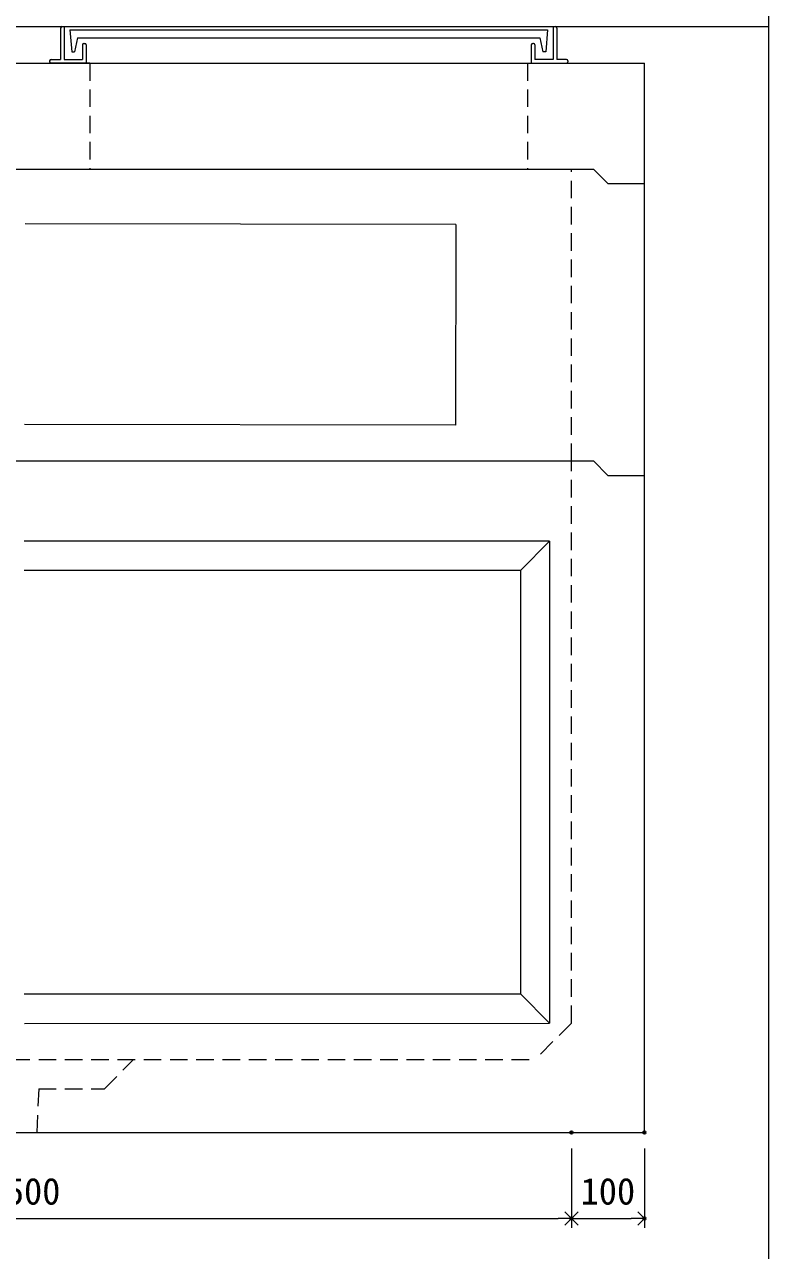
# Model space of a CAD drawing. Units: millimetres, scale not verified. Extents: x -6420 to 6420, y -3035 to 3035.
# Drawn here: x 5401 to 6420, y -1628 to 51 of the extents above; entities that cross this region are included whole.
import ezdxf
from ezdxf.enums import TextEntityAlignment as Align

# ---------------------------------------------------------------- set-up
doc = ezdxf.new("R2010")
doc.units = ezdxf.units.MM
doc.header["$LTSCALE"] = 20
doc.header["$PDMODE"] = 32
doc.header["$PDSIZE"] = 4
doc.linetypes.add('DASHED1', pattern=[1.8, 1.2, -0.6])
doc.linetypes.add('USER2', pattern=[50.8, 31.75, -6.35, 6.35, -6.35])
doc.layers.add('0-1_Defpoints', color=7, linetype='Continuous')
for name, color, linetype, lineweight in [('0-2_waku', 7, 'Continuous', 18), ('0-3_gaikei', 7, 'Continuous', 18), ('0-4_kakure', 7, 'DASHED1', 5), ('0-5_sunpou', 7, 'Continuous', 5), ('0-8_uchigawa', 6, 'Continuous', 18), ('0-A_futa', 3, 'Continuous', 18), ('0-B_GL', 4, 'Continuous', 18), ('1-2_uchigawa2', 6, 'USER2', 18)]:
    doc.layers.add(name, color=color, linetype=linetype, lineweight=lineweight)
doc.styles.add('ＭＳ ゴシック', font='')
doc.styles.get('ＭＳ ゴシック').set_extended_font_data('MS Gothic')

# ---------------------------------------------------------------- blocks, each defined once
blk = doc.blocks.new('_Open90')
at = {"layer": '0-5_sunpou'}
blk.add_line((0, 0), (-1, 0), dxfattribs=at)
blk.add_lwpolyline([(-0.5, 0.5), (0, 0), (-0.5, -0.5)], dxfattribs=at)
blk = doc.blocks.new('D53')
at = {"layer": '0-1_Defpoints'}
for p in [(7233.24, 1125.17), (8733.24, 1125.17), (8733.24, 1007.46)]:
    blk.add_point(p, dxfattribs=at)
at = {"layer": '0-5_sunpou'}
for p, q in [((7233.24, 1103.17), (7233.24, 994.46)), ((8733.24, 1103.17), (8733.24, 994.46)), ((7251.24, 1007.46), (8715.24, 1007.46))]:
    blk.add_line(p, q, dxfattribs=at)
at = {"layer": '0-5_sunpou', "xscale": 18, "yscale": 18, "rotation": 180}
blk.add_blockref('_Open90', (7233.24, 1007.46), dxfattribs=at)
at = {"layer": '0-5_sunpou', "xscale": 18, "yscale": 18}
blk.add_blockref('_Open90', (8733.24, 1007.46), dxfattribs=at)
at = {"layer": '0-5_sunpou', "style": 'ＭＳ ゴシック'}
blk.add_text('1500', height=36.66, dxfattribs=at).set_placement((7933.24, 1015.46), align=Align.BOTTOM_LEFT)
blk = doc.blocks.new('D54')
at = {"layer": '0-1_Defpoints'}
for p in [(8733.24, 1125.17), (8833.24, 1125.17), (8833.24, 1007.46)]:
    blk.add_point(p, dxfattribs=at)
at = {"layer": '0-5_sunpou'}
for p, q in [((8733.24, 1103.17), (8733.24, 994.46)), ((8833.24, 1103.17), (8833.24, 994.46)), ((8751.24, 1007.46), (8815.24, 1007.46))]:
    blk.add_line(p, q, dxfattribs=at)
at = {"layer": '0-5_sunpou', "xscale": 18, "yscale": 18, "rotation": 180}
blk.add_blockref('_Open90', (8733.24, 1007.46), dxfattribs=at)
at = {"layer": '0-5_sunpou', "xscale": 18, "yscale": 18}
blk.add_blockref('_Open90', (8833.24, 1007.46), dxfattribs=at)
at = {"layer": '0-5_sunpou', "style": 'ＭＳ ゴシック'}
blk.add_text('100', height=36.66, dxfattribs=at).set_placement((8745.74, 1015.46), align=Align.BOTTOM_LEFT)

msp = doc.modelspace()

# ---------------------------------------------------------------- linework, layer by layer
at = {"layer": '0-2_waku'}
for p in [(6420.49, 3035.05), (6420.49, 2678.8)]:
    msp.add_line(p, (6420.49, -2664.95), dxfattribs=at)
msp.add_lwpolyline([(-1739.51, 3035.05), (6420.49, 3035.05), (6420.49, -2664.95)], dxfattribs=at)
at = {"layer": '0-3_gaikei'}
for p, q in [((4550.49, -1.62), (6250.49, -1.62)), ((4550.49, -1.62), (6250.49, -1.62)), ((4550.49, -1.62), (6250.49, -1.62)), ((4550.49, -1.62), (6250.49, -1.62)), ((4550.49, -1.62), (6250.49, -1.62)), ((6250.49, -566.62), (6250.49, -1.62)), ((4620.49, -146.62), (6180.49, -146.62)), ((4620.49, -146.62), (6180.49, -146.62)), ((4620.49, -146.62), (6180.49, -146.62)), ((4620.49, -146.62), (6180.49, -146.62)), ((4620.49, -146.62), (6180.49, -146.62)), ((4620.49, -146.62), (6180.49, -146.62)), ((4620.49, -146.62), (6180.49, -146.62)), ((4620.49, -146.62), (6180.49, -146.62)), ((4620.49, -146.62), (6180.49, -146.62)), ((4620.49, -146.62), (6180.49, -146.62)), ((4620.49, -146.62), (6180.49, -146.62)), ((4620.49, -146.62), (6180.49, -146.62)), ((4620.49, -146.62), (6180.49, -146.62)), ((4620.49, -146.62), (6180.49, -146.62)), ((6180.49, -146.62), (6200.49, -166.62)), ((6180.49, -146.62), (6200.49, -166.62)), ((6180.49, -146.62), (6200.49, -166.62)), ((6180.49, -146.62), (6200.49, -166.62)), ((6180.49, -146.62), (6200.49, -166.62)), ((6180.49, -146.62), (6200.49, -166.62)), ((6180.49, -146.62), (6200.49, -166.62)), ((6180.49, -146.62), (6200.49, -166.62)), ((6180.49, -146.62), (6200.49, -166.62)), ((6180.49, -146.62), (6200.49, -166.62)), ((6180.49, -146.62), (6200.49, -166.62)), ((6180.49, -146.62), (6200.49, -166.62)), ((6180.49, -146.62), (6200.49, -166.62)), ((6180.49, -146.62), (6200.49, -166.62)), ((6200.49, -166.62), (6250.49, -166.62)), ((6200.49, -166.62), (6250.49, -166.62)), ((6200.49, -166.62), (6250.49, -166.62)), ((6200.49, -166.62), (6250.49, -166.62)), ((6200.49, -166.62), (6250.49, -166.62)), ((6200.49, -166.62), (6250.49, -166.62)), ((6200.49, -166.62), (6250.49, -166.62)), ((6200.49, -166.62), (6250.49, -166.62)), ((6200.49, -166.62), (6250.49, -166.62)), ((6200.49, -166.62), (6250.49, -166.62)), ((6200.49, -166.62), (6250.49, -166.62)), ((6200.49, -166.62), (6250.49, -166.62)), ((6200.49, -166.62), (6250.49, -166.62)), ((6200.49, -166.62), (6250.49, -166.62)), ((4620.49, -546.62), (6180.49, -546.62)), ((4620.49, -546.62), (6180.49, -546.62)), ((4620.49, -546.62), (6180.49, -546.62)), ((4620.49, -546.62), (6180.49, -546.62)), ((4620.49, -546.62), (6180.49, -546.62)), ((4620.49, -546.62), (6180.49, -546.62)), ((4620.49, -546.62), (6180.49, -546.62)), ((4620.49, -546.62), (6180.49, -546.62)), ((4620.49, -546.62), (6180.49, -546.62)), ((4620.49, -546.62), (6180.49, -546.62)), ((4620.49, -546.62), (6180.49, -546.62)), ((4620.49, -546.62), (6180.49, -546.62)), ((4620.49, -546.62), (6180.49, -546.62)), ((4620.49, -546.62), (6180.49, -546.62)), ((4620.49, -546.62), (6180.49, -546.62)), ((4620.49, -546.62), (6180.49, -546.62)), ((4620.49, -546.62), (6180.49, -546.62)), ((4620.49, -546.62), (6180.49, -546.62)), ((4620.49, -546.62), (6180.49, -546.62)), ((4620.49, -546.62), (6180.49, -546.62)), ((4620.49, -546.62), (6180.49, -546.62)), ((4620.49, -546.62), (6180.49, -546.62)), ((4620.49, -546.62), (6180.49, -546.62)), ((4620.49, -546.62), (6180.49, -546.62)), ((4620.49, -546.62), (6180.49, -546.62)), ((4620.49, -546.62), (6180.49, -546.62)), ((4620.49, -546.62), (6180.49, -546.62)), ((4620.49, -546.62), (6180.49, -546.62)), ((4620.49, -546.62), (6180.49, -546.62)), ((4620.49, -546.62), (6180.49, -546.62)), ((4620.49, -546.62), (6180.49, -546.62)), ((4620.49, -546.62), (6180.49, -546.62)), ((4620.49, -546.62), (6180.49, -546.62)), ((4620.49, -546.62), (6180.49, -546.62)), ((4620.49, -546.62), (6180.49, -546.62)), ((4620.49, -546.62), (6180.49, -546.62)), ((6180.49, -546.62), (6200.49, -566.62)), ((6180.49, -546.62), (6200.49, -566.62)), ((6180.49, -546.62), (6200.49, -566.62)), ((6180.49, -546.62), (6200.49, -566.62)), ((6180.49, -546.62), (6200.49, -566.62)), ((6180.49, -546.62), (6200.49, -566.62)), ((6180.49, -546.62), (6200.49, -566.62)), ((6180.49, -546.62), (6200.49, -566.62)), ((6180.49, -546.62), (6200.49, -566.62)), ((6180.49, -546.62), (6200.49, -566.62)), ((6180.49, -546.62), (6200.49, -566.62)), ((6180.49, -546.62), (6200.49, -566.62)), ((6180.49, -546.62), (6200.49, -566.62)), ((6180.49, -546.62), (6200.49, -566.62)), ((6180.49, -546.62), (6200.49, -566.62)), ((6180.49, -546.62), (6200.49, -566.62)), ((6180.49, -546.62), (6200.49, -566.62)), ((6180.49, -546.62), (6200.49, -566.62)), ((6180.49, -546.62), (6200.49, -566.62)), ((6180.49, -546.62), (6200.49, -566.62)), ((6180.49, -546.62), (6200.49, -566.62)), ((6180.49, -546.62), (6200.49, -566.62)), ((6180.49, -546.62), (6200.49, -566.62)), ((6180.49, -546.62), (6200.49, -566.62)), ((6180.49, -546.62), (6200.49, -566.62)), ((6180.49, -546.62), (6200.49, -566.62)), ((6180.49, -546.62), (6200.49, -566.62)), ((6180.49, -546.62), (6200.49, -566.62)), ((6180.49, -546.62), (6200.49, -566.62)), ((6180.49, -546.62), (6200.49, -566.62)), ((6180.49, -546.62), (6200.49, -566.62)), ((6180.49, -546.62), (6200.49, -566.62)), ((6180.49, -546.62), (6200.49, -566.62)), ((6180.49, -546.62), (6200.49, -566.62)), ((6180.49, -546.62), (6200.49, -566.62)), ((6180.49, -546.62), (6200.49, -566.62)), ((6200.49, -566.62), (6250.49, -566.62)), ((6200.49, -566.62), (6250.49, -566.62)), ((6200.49, -566.62), (6250.49, -566.62)), ((6200.49, -566.62), (6250.49, -566.62)), ((6200.49, -566.62), (6250.49, -566.62)), ((6200.49, -566.62), (6250.49, -566.62)), ((6200.49, -566.62), (6250.49, -566.62)), ((6200.49, -566.62), (6250.49, -566.62)), ((6200.49, -566.62), (6250.49, -566.62)), ((6200.49, -566.62), (6250.49, -566.62)), ((6200.49, -566.62), (6250.49, -566.62)), ((6200.49, -566.62), (6250.49, -566.62)), ((6200.49, -566.62), (6250.49, -566.62)), ((6200.49, -566.62), (6250.49, -566.62)), ((6200.49, -566.62), (6250.49, -566.62)), ((6200.49, -566.62), (6250.49, -566.62)), ((6200.49, -566.62), (6250.49, -566.62)), ((6200.49, -566.62), (6250.49, -566.62)), ((6200.49, -566.62), (6250.49, -566.62)), ((6200.49, -566.62), (6250.49, -566.62)), ((6200.49, -566.62), (6250.49, -566.62)), ((6200.49, -566.62), (6250.49, -566.62)), ((6200.49, -566.62), (6250.49, -566.62)), ((6200.49, -566.62), (6250.49, -566.62)), ((6200.49, -566.62), (6250.49, -566.62)), ((6200.49, -566.62), (6250.49, -566.62)), ((6200.49, -566.62), (6250.49, -566.62)), ((6200.49, -566.62), (6250.49, -566.62)), ((6200.49, -566.62), (6250.49, -566.62)), ((6200.49, -566.62), (6250.49, -566.62)), ((6200.49, -566.62), (6250.49, -566.62)), ((6200.49, -566.62), (6250.49, -566.62)), ((6200.49, -566.62), (6250.49, -566.62)), ((6200.49, -566.62), (6250.49, -566.62)), ((6200.49, -566.62), (6250.49, -566.62)), ((6200.49, -566.62), (6250.49, -566.62)), ((6250.49, -1466.62), (6250.49, -566.62)), ((4550.49, -1466.62), (6250.49, -1466.62))]:
    msp.add_line(p, q, dxfattribs=at)
at = {"layer": '0-4_kakure'}
for p, q in [((5490.49, -1.62), (5490.49, -146.62)), ((6090.49, -1.62), (6090.49, -146.62)), ((6150.49, -546.62), (6150.49, -146.62)), ((6150.49, -1316.62), (6150.49, -546.62)), ((6150.49, -1316.62), (6100.49, -1366.62)), ((4700.49, -1366.62), (6100.49, -1366.62)), ((5420.49, -1406.62), (5417.99, -1466.62))]:
    msp.add_line(p, q, dxfattribs=at)
msp.add_lwpolyline([(5420.49, -1406.62), (5510.49, -1406.62), (5550.49, -1366.62)], dxfattribs=at)
at = {"layer": '0-8_uchigawa'}
for p, q in [((6120.49, -656.62), (5400.49, -656.62)), ((6080.49, -696.62), (6120.49, -656.62)), ((6120.49, -656.62), (6120.49, -1316.62)), ((6120.49, -656.62), (6120.49, -1316.62)), ((6080.49, -696.62), (5400.49, -696.62)), ((6080.49, -696.62), (6080.49, -1276.62)), ((5401.18, -1317.31), (6120.49, -1316.62))]:
    msp.add_line(p, q, dxfattribs=at)
msp.add_lwpolyline([(5400.49, -1276.62), (6080.49, -1276.62), (6120.49, -1316.62)], dxfattribs=at)
at = {"layer": '0-A_futa'}
for p, q in [((5450.49, 46.38), (5450.49, 3.38)), ((5452.49, 48.38), (5455.49, 48.38)), ((5455.49, 48.38), (5455.49, 3.38)), ((5463.3, 43.88), (6117.63, 43.88)), ((5463.3, 43.88), (5465.79, 13.88)), ((6117.63, 43.88), (6115.38, 13.88)), ((6125.49, 48.38), (6128.49, 48.38)), ((6125.49, 48.38), (6125.49, 3.38)), ((6130.49, 46.38), (6130.49, 3.38)), ((5473.82, 32.88), (5469.5, 13.88)), ((5473.82, 32.88), (6107.16, 32.88)), ((5480.49, 23.38), (5480.49, 3.38)), ((5482.49, 25.38), (5483.49, 25.38)), ((5485.49, 23.38), (5485.49, -1.62)), ((6095.49, 23.38), (6095.49, -1.62)), ((6098.49, 25.38), (6097.49, 25.38)), ((6100.49, 23.38), (6100.49, 3.38)), ((6107.16, 32.88), (6111.48, 13.88)), ((5435.49, 1.38), (5435.49, 0.38)), ((5437.49, 3.38), (5450.49, 3.38)), ((5455.49, 3.38), (5480.49, 3.38)), ((5465.79, 13.88), (5469.5, 13.88)), ((6125.49, 3.38), (6100.49, 3.38)), ((6115.38, 13.88), (6111.48, 13.88)), ((6143.49, 3.38), (6130.49, 3.38)), ((6145.49, 1.38), (6145.49, 0.38)), ((5490.49, -1.62), (5437.49, -1.62)), ((6095.49, -1.62), (6143.49, -1.62))]:
    msp.add_line(p, q, dxfattribs=at)
for centre, start, end in [((5452.49, 46.38), 90, 180), ((6128.49, 46.38), 0, 90), ((5482.49, 23.38), 90, 180), ((5483.49, 23.38), 0, 90), ((6097.49, 23.38), 90, 180), ((6098.49, 23.38), 0, 90), ((5437.49, 1.38), 90, 180), ((5437.49, 0.38), 180, 270), ((6143.49, 1.38), 0, 90), ((6143.49, 0.38), 270, 0)]:
    msp.add_arc(centre, 2, start, end, dxfattribs=at)
at = {"layer": '0-B_GL'}
msp.add_line((-1739.51, 48.38), (6420.49, 48.38), dxfattribs=at)
at = {"layer": '1-2_uchigawa2'}
for p, q in [((5992.04, -222.49), (5402.04, -221.62)), ((5992.04, -222.49), (5991.64, -497.48)), ((5991.64, -497.48), (5401.1, -496.62))]:
    msp.add_line(p, q, dxfattribs=at)

# ---------------------------------------------------------------- block references
at = {"layer": '0-5_sunpou'}
for name in ['D53', 'D54']:
    msp.add_blockref(name, (-2582.75, -2591.78), dxfattribs=at)

doc.saveas('drawing.dxf')
